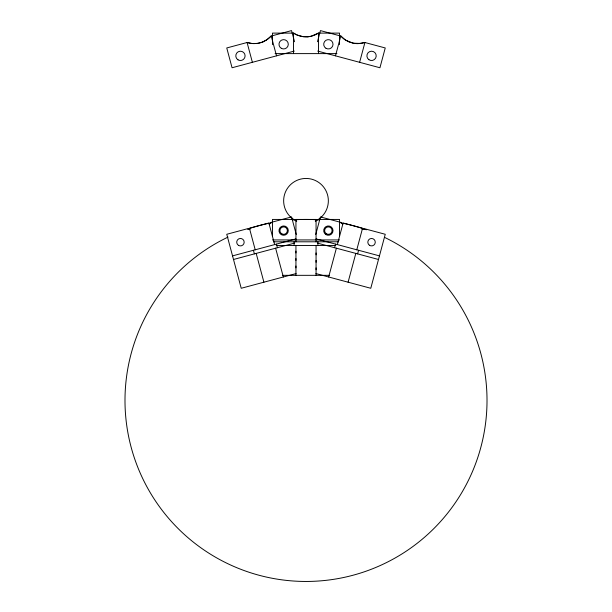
<?xml version="1.0" encoding="UTF-8"?>
<svg xmlns="http://www.w3.org/2000/svg" width="612" height="612" viewBox="0 0 612 612"><rect width="100%" height="100%" fill="white"/><g stroke="black" fill="none" stroke-linecap="round" stroke-linejoin="round"><path stroke-width="0.92" d="M295.94 267.88L295.94 266.013M295.94 260.421L295.94 258.562M295.94 252.97L295.94 251.111M316.06 269.739L316.06 267.88M316.06 262.288L316.06 260.421M316.06 254.837L316.06 252.97M317.467 41.738L320.451 30.6L340.907 36.085A22.361 22.361 0 0 0 344.074 39.03L345.902 40.293M335.468 55.845L340.777 36.047M359.619 62.309L364.92 42.519M315.754 234.465L320.451 216.923L340.907 222.401A22.361 22.361 0 0 0 342.781 224.283M334.58 247.715L335.544 244.112M328.659 276.991L336.378 248.197M337.342 244.593L343.133 222.998L362.564 228.207L356.781 249.803M348.098 282.193L355.817 253.399M357.615 253.881L358.578 250.285M294.533 41.738L291.549 30.6L271.093 36.085L266.098 40.293M339.538 44.638L339.538 33.109L318.362 33.109L311.141 36.238M262.984 41.899L267.926 39.03A22.361 22.361 0 0 0 271.093 36.085M265.815 40.461L261.745 42.373M316.037 220.779L315.463 221.062M262.831 41.96L258.624 43.223M261.584 42.435L257.308 43.444M317.689 51.079L379.937 67.756L385.246 47.958L364.79 42.48L358.357 43.628M253.643 43.628L251.433 43.452A22.361 22.361 0 0 1 247.21 42.48L226.754 47.958L232.063 67.756L294.311 51.079M232.545 255.877L296.032 238.864M233.509 259.48L294.38 243.163M296.093 273.572L241.22 288.275L226.754 234.281L247.21 228.796A22.361 22.361 0 0 0 249.78 229.492L249.994 229.538M310.995 36.276L309.022 36.636M362.052 229.531L362.205 229.5A22.361 22.361 0 0 0 364.79 228.796L385.246 234.281L370.78 288.275L315.907 273.572M258.455 43.261L253.903 43.636M308.861 36.659L307.698 36.774M257.147 43.46L252.305 43.551L247.21 42.48M307.538 36.789L303.139 36.659M358.097 43.636L357.003 43.628M302.978 36.636L297.463 35.144A22.361 22.361 0 0 1 293.638 33.109L272.462 33.109L272.462 44.638M275.094 53.611L336.906 53.611M293.638 219.433L272.462 219.433L272.462 236.201M318.362 219.433L339.538 219.433L339.538 236.201M272.462 239.927L339.538 239.927M273.403 241.794L338.597 241.794M276.219 245.519L335.781 245.519M282.736 275.331L329.264 275.331M356.857 43.628L354.853 43.46M354.692 43.444L353.545 43.261M353.376 43.223L349.169 41.96M315.968 238.864L379.455 255.877M317.62 243.163L378.491 259.48M349.016 41.899L344.786 39.55L340.907 36.085M296.537 221.062L295.986 220.794M346.185 40.461L353.216 43.192L360.567 43.452A22.361 22.361 0 0 0 364.79 42.48M293.638 33.109C299.681 37.179 307.744 37.982 314.469 35.175A22.361 22.361 0 0 0 318.362 33.109M271.223 36.047L276.532 55.845M247.08 42.519L252.381 62.309M296.246 234.465L291.549 216.923L271.093 222.401A22.361 22.361 0 0 1 269.219 224.283M276.456 244.112L277.42 247.715M274.658 244.593L268.867 222.998L249.436 228.207L255.219 249.803M275.622 248.197L283.341 276.991M256.183 253.399L263.902 282.193M253.422 250.285L254.385 253.881M318.5 33.109L318.5 53.611M317.926 241.794L317.926 245.519M316.06 241.794L316.06 219.433L295.94 219.433L295.94 241.794M316.06 245.519L316.06 275.331M295.94 245.519L295.94 275.331M294.074 241.794L294.074 245.519M293.5 33.109L293.5 53.611M385.093 237.624A181.007 181.007 0 0 1 447.135 513.782A181.007 181.007 0 0 1 164.1 512.818A181.007 181.007 0 0 1 228.016 237.096M247.669 229.087A181.007 181.007 0 0 1 271.743 222.707M292.781 219.915A181.007 181.007 0 0 1 319.525 219.938M340.555 222.76A181.007 181.007 0 0 1 366.366 229.798M296.713 221.139A22.361 22.361 0 0 1 288.428 186.981A22.361 22.361 0 0 1 323.572 186.981A22.361 22.361 0 0 1 315.287 221.139M369.441 245.259A3.726 3.726 0 0 0 375.263 242.482A3.726 3.726 0 0 0 369.946 238.825A3.726 3.726 0 0 0 369.441 245.259M326.494 233.838A3.726 3.726 0 0 0 332.087 230.609A3.726 3.726 0 0 0 326.494 227.389A3.726 3.726 0 0 0 326.494 233.838M238.527 245.381A3.726 3.726 0 0 0 244.173 242.253A3.726 3.726 0 0 0 238.642 238.925A3.726 3.726 0 0 0 238.527 245.381M281.78 233.838A3.726 3.726 0 0 0 287.365 230.609A3.726 3.726 0 0 0 281.78 227.389A3.726 3.726 0 0 0 281.78 233.838M326.028 48.325A4.659 4.659 0 0 0 333.02 44.294A4.659 4.659 0 0 0 326.028 40.254A4.659 4.659 0 0 0 326.028 48.325M281.313 48.325A4.659 4.659 0 0 0 288.298 44.294A4.659 4.659 0 0 0 281.313 40.254A4.659 4.659 0 0 0 281.313 48.325M238.053 59.861A4.659 4.659 0 0 0 245.106 55.944A4.659 4.659 0 0 0 238.19 51.791A4.659 4.659 0 0 0 238.053 59.861M368.914 59.701A4.659 4.659 0 0 0 376.196 56.235A4.659 4.659 0 0 0 369.549 51.66A4.659 4.659 0 0 0 368.914 59.701M326.028 234.648A4.659 4.659 0 0 0 333.02 230.609A4.659 4.659 0 0 0 326.028 226.578A4.659 4.659 0 0 0 326.028 234.648M281.313 234.648A4.659 4.659 0 0 0 288.298 230.609A4.659 4.659 0 0 0 281.313 226.578A4.659 4.659 0 0 0 281.313 234.648"/></g></svg>
